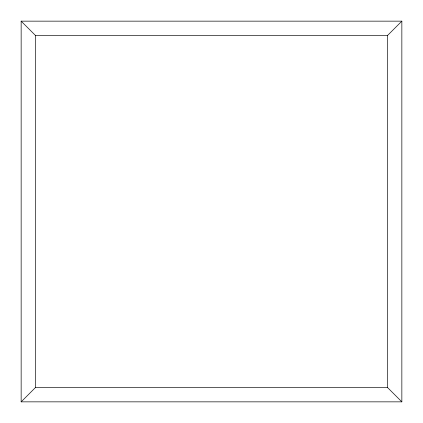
<?xml version="1.0" encoding="UTF-8"?>
<svg xmlns="http://www.w3.org/2000/svg" width="423" height="423" viewBox="0 0 423 423"><rect width="100%" height="100%" fill="white"/><g stroke="black" fill="none" stroke-linecap="round" stroke-linejoin="round"><path stroke-width="0.63" d="M21.15 401.85L35.617 387.383L387.383 387.383L401.85 401.85L401.85 21.15L21.15 21.15L21.15 401.85L401.85 401.85M21.15 21.15L35.617 35.617L387.383 35.617L401.85 21.15M387.383 35.617L387.383 387.383M35.617 35.617L35.617 387.383"/></g></svg>
